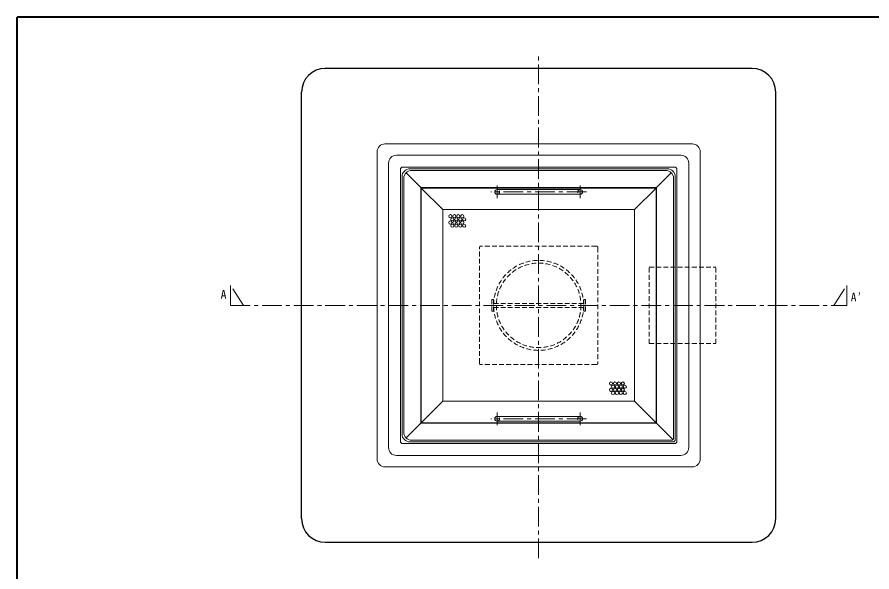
# Model space of a CAD drawing. Units: millimetres, scale not verified. Extents: x -1057 to 968, y -699 to 706.
# Drawn here: x -1057 to 25, y 3 to 706 of the extents above; entities that cross this region are included whole.
import ezdxf
from ezdxf.enums import TextEntityAlignment as Align

# ---------------------------------------------------------------- set-up
doc = ezdxf.new("R2010")
doc.units = ezdxf.units.MM
doc.header["$LTSCALE"] = 5
doc.linetypes.add('CHAIN1', pattern=[8, 5, -1, 1, -1])
doc.linetypes.add('DASHED1', pattern=[1.8, 1.2, -0.6])
doc.layers.add('0-0_ﾚｲﾔ1', color=7, linetype='Continuous', lineweight=18)
doc.styles.add('ＭＳ ゴシック', font='')
doc.styles.get('ＭＳ ゴシック').set_extended_font_data('MS Gothic')

msp = doc.modelspace()

# ---------------------------------------------------------------- linework, layer by layer
at = {"layer": '0-0_ﾚｲﾔ1', "color": 1, "lineweight": 40}
for p in [(-1056.961, -699.318), (968.039, 705.682)]:
    msp.add_line(p, (-1056.961, 705.682), dxfattribs=at)
at = {"layer": '0-0_ﾚｲﾔ1', "color": 4, "linetype": 'CHAIN1', "lineweight": 9}
for p, q in [((-396.961, 20.682), (-396.961, 660.682)), ((-449.461, 492.268), (-449.461, 476.268)), ((-344.461, 492.268), (-344.461, 476.268)), ((-336.461, 484.268), (-457.461, 484.268)), ((-770.294, 340.682), (-786.961, 365.682)), ((-786.961, 365.682), (-786.961, 340.682)), ((-23.628, 340.682), (-6.961, 365.682)), ((-6.961, 365.682), (-6.961, 340.682)), ((-786.961, 340.682), (-6.961, 340.682)), ((-336.461, 197.096), (-457.461, 197.096)), ((-449.461, 189.096), (-449.461, 205.096)), ((-344.461, 189.096), (-344.461, 205.096))]:
    msp.add_line(p, q, dxfattribs=at)
at = {"layer": '0-0_ﾚｲﾔ1', "color": 5, "lineweight": 25}
for p, q in [((-126.961, 640.682), (-666.961, 640.682)), ((-696.961, 70.682), (-696.961, 610.682)), ((-96.961, 70.682), (-96.961, 610.682)), ((-666.961, 40.682), (-126.961, 40.682))]:
    msp.add_line(p, q, dxfattribs=at)
at = {"layer": '0-0_ﾚｲﾔ1', "color": 4, "lineweight": 9}
for p, q in [((-591.421, 545.142), (-202.501, 545.142)), ((-601.421, 146.222), (-601.421, 535.142)), ((-192.501, 535.142), (-192.501, 146.222)), ((-571.961, 168.682), (-571.961, 512.682)), ((-568.961, 515.682), (-224.961, 515.682)), ((-221.961, 512.682), (-221.961, 168.682)), ((-546.254, 191.389), (-546.254, 489.975)), ((-546.254, 489.975), (-247.668, 489.975)), ((-545.547, 192.096), (-545.547, 489.268)), ((-344.461, 487.268), (-449.461, 487.268)), ((-275.659, 461.983), (-248.375, 489.268)), ((-248.375, 489.268), (-248.375, 192.096)), ((-247.668, 489.975), (-247.668, 191.389)), ((-344.461, 481.268), (-449.461, 481.268)), ((-275.659, 219.38), (-275.659, 461.983)), ((-518.262, 219.38), (-545.547, 192.096)), ((-518.262, 219.38), (-275.659, 219.38)), ((-275.659, 219.38), (-248.375, 192.096)), ((-344.461, 200.096), (-449.461, 200.096)), ((-247.668, 191.389), (-546.254, 191.389)), ((-248.375, 192.096), (-545.547, 192.096)), ((-344.461, 194.096), (-449.461, 194.096)), ((-568.961, 165.682), (-224.961, 165.682)), ((-591.421, 136.222), (-202.501, 136.222))]:
    msp.add_line(p, q, dxfattribs=at)
at = {"layer": '0-0_ﾚｲﾔ1', "color": 3}
for p, q in [((-576.961, 530.682), (-216.961, 530.682)), ((-586.961, 160.682), (-586.961, 520.682)), ((-206.961, 520.682), (-206.961, 160.682)), ((-576.961, 150.682), (-216.961, 150.682))]:
    msp.add_line(p, q, dxfattribs=at)
at = {"layer": '0-0_ﾚｲﾔ1'}
for p, q in [((-546.254, 489.975), (-564.789, 508.51)), ((-234.082, 513.56), (-559.84, 513.56)), ((-236.204, 511.439), (-557.718, 511.439)), ((-247.668, 489.975), (-229.132, 508.51)), ((-569.84, 177.803), (-569.84, 503.56)), ((-567.718, 179.924), (-567.718, 501.439)), ((-226.204, 172.924), (-226.204, 501.439)), ((-224.082, 170.803), (-224.082, 503.56)), ((-546.254, 191.389), (-564.789, 172.853)), ((-247.668, 191.389), (-227.082, 170.803)), ((-227.082, 167.803), (-559.84, 167.803)), ((-229.204, 169.924), (-557.718, 169.924))]:
    msp.add_line(p, q, dxfattribs=at)
at = {"layer": '0-0_ﾚｲﾔ1', "color": 4, "linetype": 'DASHED1', "lineweight": 9}
for p, q in [((-471.961, 267.682), (-471.961, 413.682)), ((-323.961, 415.682), (-469.961, 415.682)), ((-321.961, 413.682), (-321.961, 267.682)), ((-456.261, 348.182), (-456.261, 333.182)), ((-337.661, 348.182), (-337.661, 333.182)), ((-453.961, 343.182), (-339.961, 343.182)), ((-453.961, 338.182), (-339.961, 338.182)), ((-456.261, 333.182), (-453.961, 333.182)), ((-337.661, 333.182), (-339.961, 333.182)), ((-323.961, 265.682), (-469.961, 265.682))]:
    msp.add_line(p, q, dxfattribs=at)
at = {"layer": '0-0_ﾚｲﾔ1', "linetype": 'DASHED1'}
for p, q in [((-172.961, 292.182), (-172.961, 389.182)), ((-256.961, 292.182), (-172.961, 292.182))]:
    msp.add_line(p, q, dxfattribs=at)
at = {"layer": '0-0_ﾚｲﾔ1', "color": 4, "lineweight": 9}
for points in [[(-518.262, 461.983), (-545.547, 489.268), (-248.375, 489.268)], [(-275.659, 461.983), (-518.262, 461.983), (-518.262, 219.38)]]:
    msp.add_lwpolyline(points, dxfattribs=at)
at = {"layer": '0-0_ﾚｲﾔ1', "linetype": 'DASHED1'}
msp.add_lwpolyline([(-256.961, 292.182), (-256.961, 389.182), (-172.961, 389.182)], dxfattribs=at)
at = {"layer": '0-0_ﾚｲﾔ1', "color": 4, "linetype": 'DASHED1', "lineweight": 9}
for points in [[(-456.261, 348.182), (-453.961, 348.182), (-453.961, 333.182)], [(-337.661, 348.182), (-339.961, 348.182), (-339.961, 333.182)]]:
    msp.add_lwpolyline(points, dxfattribs=at)
at = {"layer": '0-0_ﾚｲﾔ1', "color": 4, "lineweight": 9}
for centre in [(-508.673, 453.531), (-503.673, 453.531), (-498.673, 453.531), (-493.673, 453.531), (-508.673, 445.531), (-506.173, 449.531), (-506.173, 441.531), (-503.673, 445.531), (-501.173, 449.531), (-501.173, 441.531), (-498.673, 445.531), (-496.173, 449.531), (-496.173, 441.531), (-493.673, 445.531), (-491.173, 449.531), (-491.173, 441.531), (-305.45, 241.7), (-302.95, 237.7), (-300.45, 241.7), (-297.95, 237.7), (-295.45, 241.7), (-292.95, 237.7), (-290.45, 241.7), (-287.95, 237.7), (-305.45, 233.7), (-302.95, 229.7), (-300.45, 233.7), (-297.95, 229.7), (-295.45, 233.7), (-292.95, 229.7), (-290.45, 233.7), (-287.95, 229.7)]:
    msp.add_circle(centre, 2, dxfattribs=at)
at = {"layer": '0-0_ﾚｲﾔ1', "color": 4, "linetype": 'DASHED1', "lineweight": 9}
for radius in [57, 53.5]:
    msp.add_circle((-396.961, 340.682), radius, dxfattribs=at)
at = {"layer": '0-0_ﾚｲﾔ1', "color": 5, "lineweight": 25}
for centre, start, end in [((-666.961, 610.682), 90, 180), ((-126.961, 610.682), 0, 90), ((-666.961, 70.682), 180, 270), ((-126.961, 70.682), 270, 0)]:
    msp.add_arc(centre, 30, start, end, dxfattribs=at)
at = {"layer": '0-0_ﾚｲﾔ1', "color": 4, "lineweight": 9}
for centre, radius, start, end in [((-591.421, 535.142), 10, 90, 180), ((-202.501, 535.142), 10, 0, 90), ((-568.961, 512.682), 3, 90, 180), ((-224.961, 512.682), 3, 0, 90), ((-449.461, 484.268), 3, 90, 270), ((-344.461, 484.268), 3, 270, 90), ((-449.461, 197.096), 3, 90, 270), ((-344.461, 197.096), 3, 270, 90), ((-568.961, 168.682), 3, 180, 270), ((-224.961, 168.682), 3, 270, 0), ((-591.421, 146.222), 10, 180, 270), ((-202.501, 146.222), 10, 270, 0)]:
    msp.add_arc(centre, radius, start, end, dxfattribs=at)
at = {"layer": '0-0_ﾚｲﾔ1', "color": 3}
for centre, start, end in [((-576.961, 520.682), 90, 180), ((-216.961, 520.682), 0, 90), ((-576.961, 160.682), 180, 270), ((-216.961, 160.682), 270, 0)]:
    msp.add_arc(centre, 10, start, end, dxfattribs=at)
at = {"layer": '0-0_ﾚｲﾔ1'}
for centre, radius, start, end in [((-559.84, 503.56), 10, 90, 180), ((-557.718, 501.439), 10, 90, 180), ((-236.204, 501.439), 10, 0, 90), ((-234.082, 503.56), 10, 0, 90), ((-559.84, 177.803), 10, 180, 270), ((-557.718, 179.924), 10, 180, 270), ((-229.204, 172.924), 3, 270, 0), ((-227.082, 170.803), 3, 270, 0)]:
    msp.add_arc(centre, radius, start, end, dxfattribs=at)
at = {"layer": '0-0_ﾚｲﾔ1', "color": 4, "linetype": 'DASHED1', "lineweight": 9}
for centre, radius, start, end in [((-449.461, 484.268), 3, 270, 90), ((-344.461, 484.268), 3, 90, 270), ((-469.961, 413.682), 2, 90, 180), ((-323.961, 413.682), 2, 0, 90), ((-469.961, 267.682), 2, 180, 270), ((-323.961, 267.682), 2, 270, 0), ((-449.461, 197.096), 3, 270, 90), ((-344.461, 197.096), 3, 90, 270)]:
    msp.add_arc(centre, radius, start, end, dxfattribs=at)

# ---------------------------------------------------------------- texts
at = {"layer": '0-0_ﾚｲﾔ1', "style": 'ＭＳ ゴシック'}
msp.add_text('A', height=11, dxfattribs=at).set_placement((-799.461, 345.682), align=Align.BOTTOM_LEFT)
at = {"layer": '0-0_ﾚｲﾔ1', "insert": (-1.961, 345.682), "char_height": 11, "attachment_point": 7, "style": 'ＭＳ ゴシック'}
msp.add_mtext('\\T1.24;\\W0.95;A’', dxfattribs=at)

doc.saveas('drawing.dxf')
